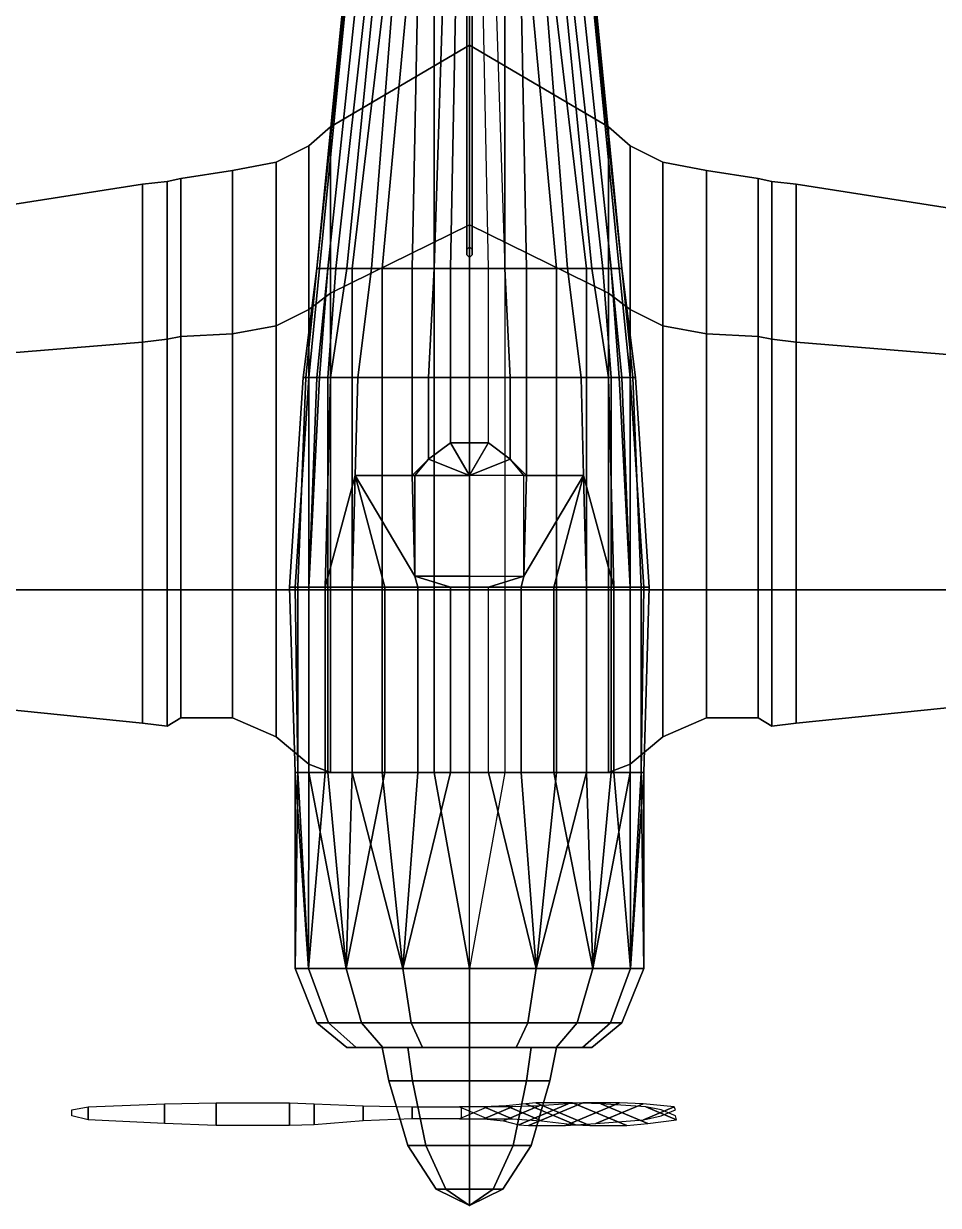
# Model space of a CAD drawing. Header units: millimetres. Extents: x -5.1 to 5.1, y -4 to 9.
# Drawn here: x -1.637 to 1.722, y -3.96 to 0.379 of the extents above; entities that cross this region are included whole.
import ezdxf

# ---------------------------------------------------------------- set-up
doc = ezdxf.new("R2010")
doc.units = ezdxf.units.MM
for name, color, linetype in [('blades', 4, 'Continuous'), ('h2', 6, 'Continuous'), ('prop', 1, 'Continuous')]:
    doc.layers.add(name, color=color, linetype=linetype)

msp = doc.modelspace()

# ---------------------------------------------------------------- linework, layer by layer
for points in [[(0, 3.0796, 1.1096), (-0.01, 3.09, 1.1), (-0.01, -0.45, 0.95), (0, -0.44, 0.9604)], [(-0.01, 3.09, 1.1), (0, 3.0624, 1.0888), (0, -0.44, 0.9404), (-0.01, -0.45, 0.95)], [(-0.36, 1, 0.31), (-0.4, 1, 0.11), (-0.56, -0.52, 0.01), (-0.52, -0.52, 0.21)], [(-0.41, 1, 0.02), (-0.41, 1, -0.06), (-0.56, -0.52, -0.19), (-0.56, -0.52, -0.15)], [(-0.41, 1, -0.06), (-0.4, 1, -0.15), (-0.55, -0.52, -0.31), (-0.56, -0.52, -0.19)], [(-0.4, 1, 0.11), (-0.41, 1, 0.02), (-0.56, -0.52, -0.15), (-0.56, -0.52, 0.01)], [(-0.4, 1, -0.15), (-0.36, 1, -0.31), (-0.52, -0.52, -0.45), (-0.55, -0.52, -0.31)], [(-0.36, 1, -0.31), (-0.32, 1, -0.37), (-0.49, -0.52, -0.5), (-0.52, -0.52, -0.45)], [(-0.3, 1, 0.46), (-0.36, 1, 0.31), (-0.52, -0.52, 0.21), (-0.45, -0.52, 0.38)], [(-0.32, 1, -0.37), (-0.25, 1, -0.41), (-0.43, -0.52, -0.56), (-0.49, -0.52, -0.5)], [(-0.24, 1, 0.56), (-0.3, 1, 0.46), (-0.45, -0.52, 0.38), (-0.36, -0.52, 0.56)], [(-0.25, 1, -0.41), (-0.18, 1, -0.44), (-0.32, -0.52, -0.59), (-0.43, -0.52, -0.56)], [(-0.18, 1, 0.62), (-0.24, 1, 0.56), (-0.36, -0.52, 0.56), (-0.21, -0.52, 0.8)], [(-0.18, 1, -0.44), (-0.08, 1, -0.45), (-0.13, -0.52, -0.62), (-0.32, -0.52, -0.59)], [(-0.13, 1, 0.66), (-0.18, 1, 0.62), (-0.21, -0.52, 0.8), (-0.13, -0.52, 0.88)], [(0.13, -0.52, -0.62), (-0.13, -0.52, -0.62), (-0.08, 1, -0.45), (0.08, 1, -0.45)], [(-0.04, 1, 0.69), (-0.13, 1, 0.66), (-0.13, -0.52, 0.88), (-0.07, -0.52, 0.91)], [(0.04, 1, 0.69), (-0.04, 1, 0.69), (-0.07, -0.52, 0.91), (0.07, -0.52, 0.91)], [(0.51, 0, -0.2), (0, 0.3, -0.2), (0, -0.36, 0.12), (0.51, -0.61, 0.12)], [(0.51, -0.61, -0.6), (0, -0.36, -0.63), (0, 0.3, -0.2), (0.51, 0, -0.2)], [(0.59, -0.07, -0.2), (0.51, 0, -0.2), (0.51, -0.61, 0.12), (0.59, -0.67, 0.11)], [(0.59, -0.67, -0.58), (0.51, -0.61, -0.6), (0.51, 0, -0.2), (0.59, -0.07, -0.2)], [(0.71, -0.13, -0.2), (0.59, -0.07, -0.2), (0.59, -0.67, 0.11), (0.71, -0.73, 0.04)], [(0.71, -0.73, -0.42), (0.59, -0.67, -0.58), (0.59, -0.07, -0.2), (0.71, -0.13, -0.2)], [(0.87, -0.16, -0.2), (0.71, -0.13, -0.2), (0.71, -0.73, 0.04), (0.87, -0.76, -0.06)], [(0.87, -0.76, -0.4), (0.71, -0.73, -0.42), (0.71, -0.13, -0.2), (0.87, -0.16, -0.2)], [(1.06, -0.19, -0.2), (0.87, -0.16, -0.2), (0.87, -0.76, -0.06), (1.06, -0.77, -0.05)], [(1.06, -0.77, -0.39), (0.87, -0.76, -0.4), (0.87, -0.16, -0.2), (1.06, -0.19, -0.2)], [(1.11, -0.2, -0.2), (1.06, -0.19, -0.2), (1.06, -0.77, -0.05), (1.11, -0.78, -0.05)], [(1.11, -0.78, -0.38), (1.06, -0.77, -0.39), (1.06, -0.19, -0.2), (1.11, -0.2, -0.2)], [(1.2, -0.21, -0.2), (1.11, -0.2, -0.2), (1.11, -0.78, -0.05), (1.2, -0.79, -0.05)], [(1.2, -0.79, -0.37), (1.11, -0.78, -0.38), (1.11, -0.2, -0.2), (1.2, -0.21, -0.2)], [(2.67, -0.44, -0.11), (1.2, -0.21, -0.2), (1.2, -0.79, -0.05), (2.67, -0.91, 0.01)], [(2.67, -0.91, -0.24), (1.2, -0.79, -0.37), (1.2, -0.21, -0.2), (2.67, -0.44, -0.11)], [(0, -0.36, 0.12), (0, -1.7, 0.12), (0.51, -1.7, 0.12), (0.51, -0.61, 0.12)], [(0.51, -1.7, -0.6), (0, -1.7, -0.63), (0, -0.36, -0.63), (0.51, -0.61, -0.6)], [(0, -0.44, 0.96), (-0.01, -0.45, 0.95), (-0.01, -0.45, 0.97), (0, -0.44, 0.97)], [(0, -0.44, 0.97), (-0.01, -0.45, 0.97), (-0.01, -0.47, 0.97), (0, -0.48, 0.97)], [(0, -0.44, 0.8984), (-0.01, -0.45, 0.8999), (-0.01, -0.45, 0.95), (0, -0.44, 0.94)], [(-0.01, -0.45, 0.8999), (-0.01, -0.47, 0.9028), (-0.01, -0.47, 0.97), (-0.01, -0.45, 0.97)], [(-0.01, -0.47, 0.9028), (0, -0.48, 0.9042), (0, -0.48, 0.97), (-0.01, -0.47, 0.97)], [(-0.56, -0.52, 0.01), (-0.56, -0.52, -0.15), (-0.61, -0.92, -0.04), (-0.6, -0.92, 0.11)], [(-0.56, -0.52, -0.19), (-0.55, -0.52, -0.31), (-0.59, -0.92, -0.28), (-0.61, -0.92, -0.09)], [(-0.56, -0.52, -0.15), (-0.56, -0.52, -0.19), (-0.61, -0.92, -0.09), (-0.61, -0.92, -0.04)], [(-0.52, -0.52, 0.21), (-0.56, -0.52, 0.01), (-0.6, -0.92, 0.11), (-0.56, -0.92, 0.27)], [(-0.55, -0.52, -0.31), (-0.52, -0.52, -0.45), (-0.55, -0.92, -0.47), (-0.59, -0.92, -0.28)], [(-0.45, -0.52, 0.38), (-0.52, -0.52, 0.21), (-0.56, -0.92, 0.27), (-0.51, -0.92, 0.36)], [(-0.52, -0.52, -0.45), (-0.49, -0.52, -0.5), (-0.52, -0.92, -0.52), (-0.55, -0.92, -0.47)], [(-0.49, -0.52, -0.5), (-0.43, -0.52, -0.56), (-0.43, -0.92, -0.61), (-0.52, -0.92, -0.52)], [(-0.36, -0.52, 0.56), (-0.45, -0.52, 0.38), (-0.51, -0.92, 0.36), (-0.41, -0.92, 0.5)], [(-0.43, -0.52, -0.56), (-0.32, -0.52, -0.59), (-0.32, -0.92, -0.63), (-0.43, -0.92, -0.61)], [(-0.21, -0.52, 0.8), (-0.36, -0.52, 0.56), (-0.41, -0.92, 0.5), (-0.21, -0.92, 0.85)], [(-0.32, -0.52, -0.59), (-0.13, -0.52, -0.62), (-0.13, -0.92, -0.64), (-0.32, -0.92, -0.63)], [(-0.13, -0.52, 0.88), (-0.21, -0.52, 0.8), (-0.21, -0.92, 0.85), (-0.15, -0.92, 0.92)], [(-0.07, -0.52, 0.91), (-0.13, -0.52, 0.88), (-0.15, -0.92, 0.92), (-0.07, -0.92, 0.95)], [(0.13, -0.92, -0.64), (-0.13, -0.92, -0.64), (-0.13, -0.52, -0.62), (0.13, -0.52, -0.62)], [(0.07, -0.52, 0.91), (-0.07, -0.52, 0.91), (-0.07, -0.92, 0.95), (0.07, -0.92, 0.95)], [(0.51, -0.61, 0.12), (0.51, -1.7, 0.12), (0.59, -1.7, 0.11), (0.59, -0.67, 0.11)], [(0.59, -1.7, -0.58), (0.51, -1.7, -0.6), (0.51, -0.61, -0.6), (0.59, -0.67, -0.58)], [(0.59, -0.67, 0.11), (0.59, -1.7, 0.11), (0.71, -1.7, 0.04), (0.71, -0.73, 0.04)], [(0.71, -1.7, -0.42), (0.59, -1.7, -0.58), (0.59, -0.67, -0.58), (0.71, -0.73, -0.42)], [(0.71, -0.73, 0.04), (0.71, -1.7, 0.04), (0.87, -1.7, -0.06), (0.87, -0.76, -0.06)], [(0.87, -1.7, -0.4), (0.71, -1.7, -0.42), (0.71, -0.73, -0.42), (0.87, -0.76, -0.4)], [(0.87, -0.76, -0.06), (0.87, -1.7, -0.06), (1.06, -1.7, -0.05), (1.06, -0.77, -0.05)], [(1.06, -1.7, -0.39), (0.87, -1.7, -0.4), (0.87, -0.76, -0.4), (1.06, -0.77, -0.39)], [(1.06, -0.77, -0.05), (1.06, -1.7, -0.05), (1.11, -1.7, -0.05), (1.11, -0.78, -0.05)], [(1.11, -1.7, -0.38), (1.06, -1.7, -0.39), (1.06, -0.77, -0.39), (1.11, -0.78, -0.38)], [(1.11, -0.78, -0.05), (1.11, -1.7, -0.05), (1.2, -1.7, -0.05), (1.2, -0.79, -0.05)], [(1.2, -1.7, -0.37), (1.11, -1.7, -0.38), (1.11, -0.78, -0.38), (1.2, -0.79, -0.37)], [(1.2, -0.79, -0.05), (1.2, -1.7, -0.05), (2.67, -1.7, 0.01), (2.67, -0.91, 0.01)], [(2.67, -1.7, -0.24), (1.2, -1.7, -0.37), (1.2, -0.79, -0.37), (2.67, -0.91, -0.24)], [(-0.6, -0.92, 0.11), (-0.61, -0.92, -0.04), (-0.66, -1.69, 0.01), (-0.63, -1.69, 0.17)], [(-0.61, -0.92, -0.04), (-0.61, -0.92, -0.09), (-0.66, -1.69, -0.09), (-0.66, -1.69, 0.01)], [(-0.61, -0.92, -0.09), (-0.59, -0.92, -0.28), (-0.64, -1.69, -0.28), (-0.66, -1.69, -0.09)], [(-0.59, -0.92, -0.28), (-0.55, -0.92, -0.47), (-0.59, -1.69, -0.44), (-0.64, -1.69, -0.28)], [(-0.56, -0.92, 0.27), (-0.6, -0.92, 0.11), (-0.63, -1.69, 0.17), (-0.59, -1.69, 0.27)], [(-0.51, -0.92, 0.36), (-0.56, -0.92, 0.27), (-0.59, -1.69, 0.27), (-0.53, -1.69, 0.36)], [(-0.55, -0.92, -0.47), (-0.52, -0.92, -0.52), (-0.52, -1.69, -0.56), (-0.59, -1.69, -0.44)], [(-0.41, -0.92, 0.5), (-0.51, -0.92, 0.36), (-0.53, -1.69, 0.36), (-0.4194, -1.28, 0.486)], [(-0.52, -0.92, -0.52), (-0.43, -0.92, -0.61), (-0.43, -1.69, -0.65), (-0.52, -1.69, -0.56)], [(-0.43, -0.92, -0.61), (-0.32, -0.92, -0.63), (-0.32, -1.69, -0.68), (-0.43, -1.69, -0.65)], [(-0.21, -0.92, 0.85), (-0.41, -0.92, 0.5), (-0.4194, -1.28, 0.486), (-0.21, -1.28, 0.88)], [(-0.32, -0.92, -0.63), (-0.13, -0.92, -0.64), (-0.13, -1.69, -0.69), (-0.32, -1.69, -0.68)], [(-0.15, -0.92, 0.92), (-0.21, -0.92, 0.85), (-0.21, -1.28, 0.88), (-0.15, -1.22, 0.92)], [(-0.07, -0.92, 0.95), (-0.15, -0.92, 0.92), (-0.15, -1.22, 0.92), (-0.07, -1.16, 0.95)], [(0.13, -1.69, -0.69), (-0.13, -1.69, -0.69), (-0.13, -0.92, -0.64), (0.13, -0.92, -0.64)], [(0.07, -0.92, 0.95), (-0.07, -0.92, 0.95), (-0.07, -1.16, 0.95), (0.07, -1.16, 0.95)], [(-0.07, -1.16, 0.95), (-0.15, -1.22, 0.92), (0, -1.28, 0.89)], [(0.07, -1.16, 0.95), (-0.07, -1.16, 0.95), (0, -1.28, 0.89)], [(-0.15, -1.22, 0.92), (-0.21, -1.28, 0.88), (-0.2, -1.28, 0.89)], [(-0.15, -1.22, 0.92), (-0.2, -1.28, 0.89), (0, -1.28, 0.89)], [(-0.4194, -1.28, 0.486), (-0.4194, -1.28, 0.486), (-0.53, -1.69, 0.36), (-0.43, -1.69, 0.47)], [(-0.4194, -1.28, 0.486), (-0.4194, -1.28, 0.486), (-0.43, -1.69, 0.47), (-0.31, -1.69, 0.55)], [(-0.2, -1.65, 0.67), (-0.4194, -1.28, 0.486), (-0.31, -1.69, 0.55), (-0.19, -1.69, 0.61)], [(-0.21, -1.28, 0.88), (-0.21, -1.28, 0.88), (-0.4194, -1.28, 0.486), (-0.2, -1.65, 0.67)], [(-0.2, -1.28, 0.89), (-0.21, -1.28, 0.88), (-0.2, -1.65, 0.67)], [(0.2, -1.28, 0.89), (-0.2, -1.28, 0.89), (-0.2, -1.65, 0.67), (0.2, -1.65, 0.67)], [(-0.66, -1.69, 0.01), (-0.66, -1.69, -0.09), (-0.64, -2.37, -0.09), (-0.64, -2.37, 0.07)], [(-0.63, -1.69, 0.17), (-0.66, -1.69, 0.01), (-0.64, -2.37, 0.07), (-0.63, -2.37, 0.17)], [(-0.66, -1.69, -0.09), (-0.64, -1.69, -0.28), (-0.63, -2.37, -0.2), (-0.64, -2.37, -0.09)], [(-0.64, -1.69, -0.28), (-0.59, -1.69, -0.44), (-0.59, -2.37, -0.33), (-0.63, -2.37, -0.2)], [(-0.59, -1.69, 0.27), (-0.63, -1.69, 0.17), (-0.63, -2.37, 0.17), (-0.59, -2.37, 0.27)], [(-0.59, -1.69, -0.44), (-0.52, -1.69, -0.56), (-0.52, -2.37, -0.46), (-0.59, -2.37, -0.33)], [(-0.53, -1.69, 0.36), (-0.59, -1.69, 0.27), (-0.59, -2.37, 0.27), (-0.53, -2.37, 0.36)], [(-0.43, -1.69, 0.47), (-0.53, -1.69, 0.36), (-0.53, -2.37, 0.36), (-0.43, -2.37, 0.47)], [(-0.52, -1.69, -0.56), (-0.43, -1.69, -0.65), (-0.43, -2.37, -0.57), (-0.52, -2.37, -0.46)], [(-0.43, -1.69, -0.65), (-0.32, -1.69, -0.68), (-0.32, -2.37, -0.63), (-0.43, -2.37, -0.57)], [(-0.31, -1.69, 0.55), (-0.43, -1.69, 0.47), (-0.43, -2.37, 0.47), (-0.31, -2.37, 0.55)], [(-0.32, -1.69, -0.68), (-0.13, -1.69, -0.69), (-0.13, -2.37, -0.66), (-0.32, -2.37, -0.63)], [(-0.19, -1.69, 0.61), (-0.31, -1.69, 0.55), (-0.31, -2.37, 0.55), (-0.19, -2.37, 0.61)], [(0, -1.65, 0.67), (-0.2, -1.65, 0.67), (-0.07, -1.69, 0.64), (0, -1.69, 0.64)], [(-0.2, -1.65, 0.67), (-0.2, -1.65, 0.67), (-0.19, -1.69, 0.61), (-0.07, -1.69, 0.64)], [(-0.07, -1.69, 0.64), (-0.19, -1.69, 0.61), (-0.19, -2.37, 0.61), (-0.07, -2.37, 0.64)], [(0.13, -2.37, -0.66), (-0.13, -2.37, -0.66), (-0.13, -1.69, -0.69), (0.13, -1.69, -0.69)], [(0.07, -1.69, 0.64), (-0.07, -1.69, 0.64), (-0.07, -2.37, 0.64), (0.07, -2.37, 0.64)], [(0.51, -1.7, 0.12), (0, -1.7, 0.12), (0, -2.37, -0.2), (0.51, -2.37, -0.2)], [(0.51, -2.37, -0.2), (0, -2.37, -0.2), (0, -1.7, -0.63), (0.51, -1.7, -0.6)], [(0.59, -1.7, 0.11), (0.51, -1.7, 0.12), (0.51, -2.37, -0.2), (0.59, -2.34, -0.2)], [(0.59, -2.34, -0.2), (0.51, -2.37, -0.2), (0.51, -1.7, -0.6), (0.59, -1.7, -0.58)], [(0.71, -1.7, 0.04), (0.59, -1.7, 0.11), (0.59, -2.34, -0.2), (0.71, -2.24, -0.2)], [(0.71, -2.24, -0.2), (0.59, -2.34, -0.2), (0.59, -1.7, -0.58), (0.71, -1.7, -0.42)], [(0.87, -1.7, -0.06), (0.71, -1.7, 0.04), (0.71, -2.24, -0.2), (0.87, -2.17, -0.2)], [(0.87, -2.17, -0.2), (0.71, -2.24, -0.2), (0.71, -1.7, -0.42), (0.87, -1.7, -0.4)], [(1.06, -1.7, -0.05), (0.87, -1.7, -0.06), (0.87, -2.17, -0.2), (1.06, -2.17, -0.2)], [(1.06, -2.17, -0.2), (0.87, -2.17, -0.2), (0.87, -1.7, -0.4), (1.06, -1.7, -0.39)], [(1.11, -1.7, -0.05), (1.06, -1.7, -0.05), (1.06, -2.17, -0.2), (1.11, -2.2, -0.2)], [(1.11, -2.2, -0.2), (1.06, -2.17, -0.2), (1.06, -1.7, -0.39), (1.11, -1.7, -0.38)], [(1.2, -1.7, -0.05), (1.11, -1.7, -0.05), (1.11, -2.2, -0.2), (1.2, -2.19, -0.2)], [(1.2, -2.19, -0.2), (1.11, -2.2, -0.2), (1.11, -1.7, -0.38), (1.2, -1.7, -0.37)], [(2.67, -1.7, 0.01), (1.2, -1.7, -0.05), (1.2, -2.19, -0.2), (2.67, -2.04, -0.11)], [(2.67, -2.04, -0.11), (1.2, -2.19, -0.2), (1.2, -1.7, -0.37), (2.67, -1.7, -0.24)], [(-0.59, -2.37, 0.27), (-0.63, -2.37, 0.17), (-0.64, -3.09), (-0.5913, -3.09, 0.2449)], [(-0.63, -2.37, 0.17), (-0.64, -2.37, 0.07), (-0.64, -3.09)], [(-0.64, -2.37, 0.07), (-0.64, -2.37, -0.09), (-0.5913, -3.09, -0.2449), (-0.64, -3.09)], [(-0.64, -2.37, -0.09), (-0.63, -2.37, -0.2), (-0.5913, -3.09, -0.2449)], [(-0.63, -2.37, -0.2), (-0.59, -2.37, -0.33), (-0.4525, -3.09, -0.4525), (-0.5913, -3.09, -0.2449)], [(-0.43, -2.37, 0.47), (-0.53, -2.37, 0.36), (-0.5913, -3.09, 0.2449), (-0.4525, -3.09, 0.4525)], [(-0.53, -2.37, 0.36), (-0.59, -2.37, 0.27), (-0.5913, -3.09, 0.2449)], [(-0.59, -2.37, -0.33), (-0.52, -2.37, -0.46), (-0.4525, -3.09, -0.4525)], [(-0.52, -2.37, -0.46), (-0.43, -2.37, -0.57), (-0.2449, -3.09, -0.57), (-0.4525, -3.09, -0.4525)], [(-0.19, -2.37, 0.61), (-0.31, -2.37, 0.55), (-0.4525, -3.09, 0.4525), (-0.2449, -3.09, 0.58)], [(-0.31, -2.37, 0.55), (-0.43, -2.37, 0.47), (-0.4525, -3.09, 0.4525)], [(-0.43, -2.37, -0.57), (-0.32, -2.37, -0.63), (-0.2449, -3.09, -0.57)], [(-0.32, -2.37, -0.63), (-0.13, -2.37, -0.66), (0, -3.09, -0.61), (-0.2449, -3.09, -0.57)], [(0, -2.37, 0.64), (-0.07, -2.37, 0.64), (-0.2449, -3.09, 0.58), (0, -3.09, 0.62)], [(-0.07, -2.37, 0.64), (-0.19, -2.37, 0.61), (-0.2449, -3.09, 0.58)], [(0, -3.09, -0.61), (0, -3.09, -0.61), (-0.13, -2.37, -0.66), (0.13, -2.37, -0.66)], [(-0.5913, -3.09, 0.2449), (-0.64, -3.09), (-0.56, -3.29), (-0.5174, -3.29, 0.2143)], [(-0.64, -3.09), (-0.5913, -3.09, -0.2449), (-0.5174, -3.29, -0.2143), (-0.56, -3.29)], [(-0.4525, -3.09, 0.4525), (-0.5913, -3.09, 0.2449), (-0.5174, -3.29, 0.2143), (-0.396, -3.29, 0.396)], [(-0.5913, -3.09, -0.2449), (-0.4525, -3.09, -0.4525), (-0.396, -3.29, -0.396), (-0.5174, -3.29, -0.2143)], [(-0.2449, -3.09, 0.58), (-0.4525, -3.09, 0.4525), (-0.396, -3.29, 0.396), (-0.2143, -3.29, 0.5174)], [(-0.4525, -3.09, -0.4525), (-0.2449, -3.09, -0.57), (-0.2143, -3.29, -0.5174), (-0.396, -3.29, -0.396)], [(0, -3.09, 0.62), (-0.2449, -3.09, 0.58), (-0.2143, -3.29, 0.5174), (0, -3.29, 0.56)], [(-0.2449, -3.09, -0.57), (0, -3.09, -0.61), (0, -3.29, -0.56), (-0.2143, -3.29, -0.5174)], [(0.2449, -3.09, 0.58), (0, -3.09, 0.62), (0, -3.29, 0.56), (0.2143, -3.29, 0.5174)], [(0, -3.09, -0.61), (0.2449, -3.09, -0.57), (0.2143, -3.29, -0.5174), (0, -3.29, -0.56)], [(0.4525, -3.09, 0.4525), (0.2449, -3.09, 0.58), (0.2143, -3.29, 0.5174), (0.396, -3.29, 0.396)], [(0.2449, -3.09, -0.57), (0.4525, -3.09, -0.4525), (0.396, -3.29, -0.396), (0.2143, -3.29, -0.5174)], [(0.5913, -3.09, 0.2449), (0.4525, -3.09, 0.4525), (0.396, -3.29, 0.396), (0.5174, -3.29, 0.2143)], [(0.4525, -3.09, -0.4525), (0.5913, -3.09, -0.2449), (0.5174, -3.29, -0.2143), (0.396, -3.29, -0.396)], [(0.64, -3.09), (0.5913, -3.09, 0.2449), (0.5174, -3.29, 0.2143), (0.56, -3.29)], [(0.5913, -3.09, -0.2449), (0.64, -3.09), (0.56, -3.29), (0.5174, -3.29, -0.2143)], [(-0.5174, -3.29, 0.2143), (-0.56, -3.29), (-0.45, -3.38), (-0.4157, -3.38, 0.1722)], [(-0.56, -3.29), (-0.5174, -3.29, -0.2143), (-0.4157, -3.38, -0.1722), (-0.45, -3.38)], [(-0.396, -3.29, 0.396), (-0.5174, -3.29, 0.2143), (-0.4157, -3.38, 0.1722), (-0.3182, -3.38, 0.3182)], [(-0.5174, -3.29, -0.2143), (-0.396, -3.29, -0.396), (-0.3182, -3.38, -0.3182), (-0.4157, -3.38, -0.1722)], [(-0.2143, -3.29, 0.5174), (-0.396, -3.29, 0.396), (-0.3182, -3.38, 0.3182), (-0.1722, -3.38, 0.4157)], [(-0.396, -3.29, -0.396), (-0.2143, -3.29, -0.5174), (-0.1722, -3.38, -0.4157), (-0.3182, -3.38, -0.3182)], [(0, -3.29, 0.56), (-0.2143, -3.29, 0.5174), (-0.1722, -3.38, 0.4157), (0, -3.38, 0.45)], [(-0.2143, -3.29, -0.5174), (0, -3.29, -0.56), (0, -3.38, -0.45), (-0.1722, -3.38, -0.4157)], [(0.2143, -3.29, 0.5174), (0, -3.29, 0.56), (0, -3.38, 0.45), (0.1722, -3.38, 0.4157)], [(0, -3.29, -0.56), (0.2143, -3.29, -0.5174), (0.1722, -3.38, -0.4157), (0, -3.38, -0.45)], [(0.396, -3.29, 0.396), (0.2143, -3.29, 0.5174), (0.1722, -3.38, 0.4157), (0.3182, -3.38, 0.3182)], [(0.2143, -3.29, -0.5174), (0.396, -3.29, -0.396), (0.3182, -3.38, -0.3182), (0.1722, -3.38, -0.4157)], [(0.5174, -3.29, 0.2143), (0.396, -3.29, 0.396), (0.3182, -3.38, 0.3182), (0.4157, -3.38, 0.1722)], [(0.396, -3.29, -0.396), (0.5174, -3.29, -0.2143), (0.4157, -3.38, -0.1722), (0.3182, -3.38, -0.3182)], [(0.56, -3.29), (0.5174, -3.29, 0.2143), (0.4157, -3.38, 0.1722), (0.45, -3.38)], [(0.5174, -3.29, -0.2143), (0.56, -3.29), (0.45, -3.38), (0.4157, -3.38, -0.1722)], [(-0.4157, -3.38, 0.1722), (-0.45, -3.38), (-0.32, -3.38), (-0.2263, -3.38, 0.2263)], [(-0.45, -3.38), (-0.4157, -3.38, -0.1722), (-0.32, -3.38)], [(-0.3182, -3.38, 0.3182), (-0.4157, -3.38, 0.1722), (-0.2263, -3.38, 0.2263)], [(-0.4157, -3.38, -0.1722), (-0.3182, -3.38, -0.3182), (-0.2263, -3.38, -0.2263), (-0.32, -3.38)], [(-0.1722, -3.38, 0.4157), (-0.3182, -3.38, 0.3182), (-0.2263, -3.38, 0.2263), (0, -3.38, 0.32)], [(-0.3182, -3.38, -0.3182), (-0.1722, -3.38, -0.4157), (-0.2263, -3.38, -0.2263)], [(-0.1722, -3.38, -0.4157), (0, -3.38, -0.45), (0, -3.38, -0.32), (-0.2263, -3.38, -0.2263)], [(0.1722, -3.38, 0.4157), (0, -3.38, 0.45), (0, -3.38, 0.32), (0.2263, -3.38, 0.2263)], [(0.1722, -3.38, -0.4157), (0.3182, -3.38, -0.3182), (0.2263, -3.38, -0.2263), (0, -3.38, -0.32)], [(0.3182, -3.38, 0.3182), (0.1722, -3.38, 0.4157), (0.2263, -3.38, 0.2263)], [(0.3182, -3.38, -0.3182), (0.4157, -3.38, -0.1722), (0.2263, -3.38, -0.2263)], [(0.4157, -3.38, -0.1722), (0.45, -3.38), (0.32, -3.38), (0.2263, -3.38, -0.2263)], [(0.4157, -3.38, 0.1722), (0.3182, -3.38, 0.3182), (0.2263, -3.38, 0.2263), (0.32, -3.38)], [(0.45, -3.38), (0.4157, -3.38, 0.1722), (0.32, -3.38)]]:
    msp.add_3dface(points)
at = {"layer": 'blades'}
for points in [[(-1.4, -3.6455, 0.07), (-1.46, -3.6309, 0.03), (-1.46, -3.6091, -0.03), (-1.4, -3.5982, -0.06)], [(-1.4, -3.6455, 0.07), (-1.46, -3.6309, 0.03), (-1.46, -3.6091, -0.03), (-1.4, -3.5982, -0.06)], [(-1.12, -3.66, 0.11), (-1.4, -3.6455, 0.07), (-1.4, -3.5982, -0.06), (-1.12, -3.5872, -0.09)], [(-1.12, -3.66, 0.11), (-1.4, -3.6455, 0.07), (-1.4, -3.5982, -0.06), (-1.12, -3.5872, -0.09)], [(-0.93, -3.6673, 0.13), (-1.12, -3.66, 0.11), (-1.12, -3.5872, -0.09), (-0.93, -3.5836, -0.1)], [(-0.93, -3.6673, 0.13), (-1.12, -3.66, 0.11), (-1.12, -3.5872, -0.09), (-0.93, -3.5836, -0.1)], [(-0.66, -3.6673, 0.13), (-0.93, -3.6673, 0.13), (-0.93, -3.5836, -0.1), (-0.66, -3.5836, -0.1)], [(-0.66, -3.6673, 0.13), (-0.93, -3.6673, 0.13), (-0.93, -3.5836, -0.1), (-0.66, -3.5836, -0.1)], [(-0.57, -3.6637, 0.12), (-0.66, -3.6673, 0.13), (-0.66, -3.5836, -0.1), (-0.57, -3.5872, -0.09)], [(-0.57, -3.6637, 0.12), (-0.66, -3.6673, 0.13), (-0.66, -3.5836, -0.1), (-0.57, -3.5872, -0.09)], [(-0.39, -3.6491, 0.08), (-0.57, -3.6637, 0.12), (-0.57, -3.5872, -0.09), (-0.39, -3.5945, -0.07)], [(-0.39, -3.6491, 0.08), (-0.57, -3.6637, 0.12), (-0.57, -3.5872, -0.09), (-0.39, -3.5945, -0.07)], [(-0.21, -3.6418, 0.06), (-0.39, -3.6491, 0.08), (-0.39, -3.5945, -0.07), (-0.21, -3.5982, -0.06)], [(-0.21, -3.6418, 0.06), (-0.39, -3.6491, 0.08), (-0.39, -3.5945, -0.07), (-0.21, -3.5982, -0.06)], [(-0.03, -3.6418, 0.06), (-0.21, -3.6418, 0.06), (-0.21, -3.5982, -0.06), (-0.03, -3.5982, -0.06)], [(-0.03, -3.6418, 0.06), (-0.21, -3.6418, 0.06), (-0.21, -3.5982, -0.06), (-0.03, -3.5982, -0.06)], [(-0.037, -3.6418, -0.056), (0.053, -3.6418, -0.2119), (0.157, -3.5982, -0.1519), (0.067, -3.5982, 0.004)], [(-0.037, -3.6418, -0.056), (0.053, -3.6418, -0.2119), (0.157, -3.5982, -0.1519), (0.067, -3.5982, 0.004)], [(0.067, -3.6418, -0.004), (0.157, -3.6418, 0.1519), (0.053, -3.5982, 0.2119), (-0.037, -3.5982, 0.056)], [(0.067, -3.6418, -0.004), (0.157, -3.6418, 0.1519), (0.053, -3.5982, 0.2119), (-0.037, -3.5982, 0.056)], [(0.053, -3.6418, -0.2119), (0.1257, -3.6491, -0.3777), (0.2556, -3.5945, -0.3027), (0.157, -3.5982, -0.1519)], [(0.053, -3.6418, -0.2119), (0.1257, -3.6491, -0.3777), (0.2556, -3.5945, -0.3027), (0.157, -3.5982, -0.1519)], [(0.157, -3.6418, 0.1519), (0.2643, -3.6491, 0.2977), (0.1344, -3.5945, 0.3727), (0.053, -3.5982, 0.2119)], [(0.157, -3.6418, 0.1519), (0.2643, -3.6491, 0.2977), (0.1344, -3.5945, 0.3727), (0.053, -3.5982, 0.2119)], [(0.1257, -3.6491, -0.3777), (0.1811, -3.6637, -0.5536), (0.3629, -3.5872, -0.4486), (0.2556, -3.5945, -0.3027)], [(0.1257, -3.6491, -0.3777), (0.1811, -3.6637, -0.5536), (0.3629, -3.5872, -0.4486), (0.2556, -3.5945, -0.3027)], [(0.2643, -3.6491, 0.2977), (0.3889, -3.6637, 0.4336), (0.2071, -3.5872, 0.5386), (0.1344, -3.5945, 0.3727)], [(0.2643, -3.6491, 0.2977), (0.3889, -3.6637, 0.4336), (0.2071, -3.5872, 0.5386), (0.1344, -3.5945, 0.3727)], [(0.1811, -3.6637, -0.5536), (0.2174, -3.6673, -0.6366), (0.4166, -3.5836, -0.5216), (0.3629, -3.5872, -0.4486)], [(0.1811, -3.6637, -0.5536), (0.2174, -3.6673, -0.6366), (0.4166, -3.5836, -0.5216), (0.3629, -3.5872, -0.4486)], [(0.3889, -3.6637, 0.4336), (0.4426, -3.6673, 0.5066), (0.2434, -3.5836, 0.6216), (0.2071, -3.5872, 0.5386)], [(0.3889, -3.6637, 0.4336), (0.4426, -3.6673, 0.5066), (0.2434, -3.5836, 0.6216), (0.2071, -3.5872, 0.5386)], [(0.2174, -3.6673, -0.6366), (0.3524, -3.6673, -0.8704), (0.5516, -3.5836, -0.7554), (0.4166, -3.5836, -0.5216)], [(0.2174, -3.6673, -0.6366), (0.3524, -3.6673, -0.8704), (0.5516, -3.5836, -0.7554), (0.4166, -3.5836, -0.5216)], [(0.4426, -3.6673, 0.5066), (0.5776, -3.6673, 0.7404), (0.3784, -3.5836, 0.8554), (0.2434, -3.5836, 0.6216)], [(0.4426, -3.6673, 0.5066), (0.5776, -3.6673, 0.7404), (0.3784, -3.5836, 0.8554), (0.2434, -3.5836, 0.6216)], [(0.3524, -3.6673, -0.8704), (0.4647, -3.66, -1.0249), (0.6379, -3.5872, -0.9249), (0.5516, -3.5836, -0.7554)], [(0.3524, -3.6673, -0.8704), (0.4647, -3.66, -1.0249), (0.6379, -3.5872, -0.9249), (0.5516, -3.5836, -0.7554)], [(0.5776, -3.6673, 0.7404), (0.6553, -3.66, 0.9149), (0.4821, -3.5872, 1.0149), (0.3784, -3.5836, 0.8554)], [(0.5776, -3.6673, 0.7404), (0.6553, -3.66, 0.9149), (0.4821, -3.5872, 1.0149), (0.3784, -3.5836, 0.8554)], [(0.4647, -3.66, -1.0249), (0.6394, -3.6455, -1.2474), (0.752, -3.5982, -1.1824), (0.6379, -3.5872, -0.9249)], [(0.4647, -3.66, -1.0249), (0.6394, -3.6455, -1.2474), (0.752, -3.5982, -1.1824), (0.6379, -3.5872, -0.9249)], [(0.6553, -3.66, 0.9149), (0.7606, -3.6455, 1.1774), (0.648, -3.5982, 1.2424), (0.4821, -3.5872, 1.0149)], [(0.6553, -3.66, 0.9149), (0.7606, -3.6455, 1.1774), (0.648, -3.5982, 1.2424), (0.4821, -3.5872, 1.0149)], [(0.6394, -3.6455, -1.2474), (0.704, -3.6309, -1.2794), (0.756, -3.6091, -1.2494), (0.752, -3.5982, -1.1824)], [(0.6394, -3.6455, -1.2474), (0.704, -3.6309, -1.2794), (0.756, -3.6091, -1.2494), (0.752, -3.5982, -1.1824)], [(0.7606, -3.6455, 1.1774), (0.756, -3.6309, 1.2494), (0.704, -3.6091, 1.2794), (0.648, -3.5982, 1.2424)], [(0.7606, -3.6455, 1.1774), (0.756, -3.6309, 1.2494), (0.704, -3.6091, 1.2794), (0.648, -3.5982, 1.2424)]]:
    msp.add_3dface(points, dxfattribs=at)
at = {"layer": 'h2'}
for points in [[(0, 3.0796, 1.1096), (0.01, 3.09, 1.1), (0.01, -0.45, 0.95), (0, -0.44, 0.9604)], [(0.01, 3.09, 1.1), (0, 3.0624, 1.0888), (0, -0.44, 0.9404), (0.01, -0.45, 0.95)], [(0.04, 1, 0.69), (0.13, 1, 0.66), (0.13, -0.52, 0.88), (0.07, -0.52, 0.91)], [(0.18, 1, -0.44), (0.08, 1, -0.45), (0.13, -0.52, -0.62), (0.32, -0.52, -0.59)], [(0.13, 1, 0.66), (0.18, 1, 0.62), (0.21, -0.52, 0.8), (0.13, -0.52, 0.88)], [(0.25, 1, -0.41), (0.18, 1, -0.44), (0.32, -0.52, -0.59), (0.43, -0.52, -0.56)], [(0.18, 1, 0.62), (0.24, 1, 0.56), (0.36, -0.52, 0.56), (0.21, -0.52, 0.8)], [(0.24, 1, 0.56), (0.3, 1, 0.46), (0.45, -0.52, 0.38), (0.36, -0.52, 0.56)], [(0.32, 1, -0.37), (0.25, 1, -0.41), (0.43, -0.52, -0.56), (0.49, -0.52, -0.5)], [(0.3, 1, 0.46), (0.36, 1, 0.31), (0.52, -0.52, 0.21), (0.45, -0.52, 0.38)], [(0.36, 1, -0.31), (0.32, 1, -0.37), (0.49, -0.52, -0.5), (0.52, -0.52, -0.45)], [(0.36, 1, 0.31), (0.4, 1, 0.11), (0.56, -0.52, 0.01), (0.52, -0.52, 0.21)], [(0.4, 1, -0.15), (0.36, 1, -0.31), (0.52, -0.52, -0.45), (0.55, -0.52, -0.31)], [(0.4, 1, 0.11), (0.41, 1, 0.02), (0.56, -0.52, -0.15), (0.56, -0.52, 0.01)], [(0.41, 1, -0.06), (0.4, 1, -0.15), (0.55, -0.52, -0.31), (0.56, -0.52, -0.19)], [(0.41, 1, 0.02), (0.41, 1, -0.06), (0.56, -0.52, -0.19), (0.56, -0.52, -0.15)], [(-0.51, 0, -0.2), (0, 0.3, -0.2), (0, -0.36, 0.12), (-0.51, -0.61, 0.12)], [(-0.51, -0.61, -0.6), (0, -0.36, -0.63), (0, 0.3, -0.2), (-0.51, 0, -0.2)], [(-0.59, -0.07, -0.2), (-0.51, 0, -0.2), (-0.51, -0.61, 0.12), (-0.59, -0.67, 0.11)], [(-0.59, -0.67, -0.58), (-0.51, -0.61, -0.6), (-0.51, 0, -0.2), (-0.59, -0.07, -0.2)], [(-0.71, -0.13, -0.2), (-0.59, -0.07, -0.2), (-0.59, -0.67, 0.11), (-0.71, -0.73, 0.04)], [(-0.71, -0.73, -0.42), (-0.59, -0.67, -0.58), (-0.59, -0.07, -0.2), (-0.71, -0.13, -0.2)], [(-0.87, -0.76, -0.4), (-0.71, -0.73, -0.42), (-0.71, -0.13, -0.2), (-0.87, -0.16, -0.2)], [(-0.87, -0.16, -0.2), (-0.71, -0.13, -0.2), (-0.71, -0.73, 0.04), (-0.87, -0.76, -0.06)], [(-1.06, -0.77, -0.39), (-0.87, -0.76, -0.4), (-0.87, -0.16, -0.2), (-1.06, -0.19, -0.2)], [(-1.06, -0.19, -0.2), (-0.87, -0.16, -0.2), (-0.87, -0.76, -0.06), (-1.06, -0.77, -0.05)], [(-2.67, -0.91, -0.24), (-1.2, -0.79, -0.37), (-1.2, -0.21, -0.2), (-2.67, -0.44, -0.11)], [(-2.67, -0.44, -0.11), (-1.2, -0.21, -0.2), (-1.2, -0.79, -0.05), (-2.67, -0.91, 0.01)], [(-1.2, -0.79, -0.37), (-1.11, -0.78, -0.38), (-1.11, -0.2, -0.2), (-1.2, -0.21, -0.2)], [(-1.2, -0.21, -0.2), (-1.11, -0.2, -0.2), (-1.11, -0.78, -0.05), (-1.2, -0.79, -0.05)], [(-1.11, -0.78, -0.38), (-1.06, -0.77, -0.39), (-1.06, -0.19, -0.2), (-1.11, -0.2, -0.2)], [(-1.11, -0.2, -0.2), (-1.06, -0.19, -0.2), (-1.06, -0.77, -0.05), (-1.11, -0.78, -0.05)], [(-0.51, -1.7, -0.6), (0, -1.7, -0.63), (0, -0.36, -0.63), (-0.51, -0.61, -0.6)], [(0, -0.36, 0.12), (0, -1.7, 0.12), (-0.51, -1.7, 0.12), (-0.51, -0.61, 0.12)], [(0, -0.44, 0.8984), (0.01, -0.45, 0.8999), (0.01, -0.45, 0.95), (0, -0.44, 0.94)], [(0, -0.44, 0.96), (0.01, -0.45, 0.95), (0.01, -0.45, 0.97), (0, -0.44, 0.97)], [(0, -0.44, 0.97), (0.01, -0.45, 0.97), (0.01, -0.47, 0.97), (0, -0.48, 0.97)], [(0.01, -0.47, 0.9028), (0, -0.48, 0.9042), (0, -0.48, 0.97), (0.01, -0.47, 0.97)], [(0.01, -0.45, 0.8999), (0.01, -0.47, 0.9028), (0.01, -0.47, 0.97), (0.01, -0.45, 0.97)], [(0.07, -0.52, 0.91), (0.13, -0.52, 0.88), (0.15, -0.92, 0.92), (0.07, -0.92, 0.95)], [(0.32, -0.52, -0.59), (0.13, -0.52, -0.62), (0.13, -0.92, -0.64), (0.32, -0.92, -0.63)], [(0.13, -0.52, 0.88), (0.21, -0.52, 0.8), (0.21, -0.92, 0.85), (0.15, -0.92, 0.92)], [(0.21, -0.52, 0.8), (0.36, -0.52, 0.56), (0.41, -0.92, 0.5), (0.21, -0.92, 0.85)], [(0.43, -0.52, -0.56), (0.32, -0.52, -0.59), (0.32, -0.92, -0.63), (0.43, -0.92, -0.61)], [(0.36, -0.52, 0.56), (0.45, -0.52, 0.38), (0.51, -0.92, 0.36), (0.41, -0.92, 0.5)], [(0.49, -0.52, -0.5), (0.43, -0.52, -0.56), (0.43, -0.92, -0.61), (0.52, -0.92, -0.52)], [(0.45, -0.52, 0.38), (0.52, -0.52, 0.21), (0.56, -0.92, 0.27), (0.51, -0.92, 0.36)], [(0.52, -0.52, -0.45), (0.49, -0.52, -0.5), (0.52, -0.92, -0.52), (0.55, -0.92, -0.47)], [(0.52, -0.52, 0.21), (0.56, -0.52, 0.01), (0.6, -0.92, 0.11), (0.56, -0.92, 0.27)], [(0.55, -0.52, -0.31), (0.52, -0.52, -0.45), (0.55, -0.92, -0.47), (0.59, -0.92, -0.28)], [(0.56, -0.52, -0.19), (0.55, -0.52, -0.31), (0.59, -0.92, -0.28), (0.61, -0.92, -0.09)], [(0.56, -0.52, 0.01), (0.56, -0.52, -0.15), (0.61, -0.92, -0.04), (0.6, -0.92, 0.11)], [(0.56, -0.52, -0.15), (0.56, -0.52, -0.19), (0.61, -0.92, -0.09), (0.61, -0.92, -0.04)], [(-0.59, -1.7, -0.58), (-0.51, -1.7, -0.6), (-0.51, -0.61, -0.6), (-0.59, -0.67, -0.58)], [(-0.51, -0.61, 0.12), (-0.51, -1.7, 0.12), (-0.59, -1.7, 0.11), (-0.59, -0.67, 0.11)], [(-0.59, -0.67, 0.11), (-0.59, -1.7, 0.11), (-0.71, -1.7, 0.04), (-0.71, -0.73, 0.04)], [(-0.71, -1.7, -0.42), (-0.59, -1.7, -0.58), (-0.59, -0.67, -0.58), (-0.71, -0.73, -0.42)], [(-0.87, -1.7, -0.4), (-0.71, -1.7, -0.42), (-0.71, -0.73, -0.42), (-0.87, -0.76, -0.4)], [(-0.71, -0.73, 0.04), (-0.71, -1.7, 0.04), (-0.87, -1.7, -0.06), (-0.87, -0.76, -0.06)], [(-1.2, -1.7, -0.37), (-1.11, -1.7, -0.38), (-1.11, -0.78, -0.38), (-1.2, -0.79, -0.37)], [(-1.11, -0.78, -0.05), (-1.11, -1.7, -0.05), (-1.2, -1.7, -0.05), (-1.2, -0.79, -0.05)], [(-1.11, -1.7, -0.38), (-1.06, -1.7, -0.39), (-1.06, -0.77, -0.39), (-1.11, -0.78, -0.38)], [(-1.06, -0.77, -0.05), (-1.06, -1.7, -0.05), (-1.11, -1.7, -0.05), (-1.11, -0.78, -0.05)], [(-1.06, -1.7, -0.39), (-0.87, -1.7, -0.4), (-0.87, -0.76, -0.4), (-1.06, -0.77, -0.39)], [(-0.87, -0.76, -0.06), (-0.87, -1.7, -0.06), (-1.06, -1.7, -0.05), (-1.06, -0.77, -0.05)], [(-2.67, -1.7, -0.24), (-1.2, -1.7, -0.37), (-1.2, -0.79, -0.37), (-2.67, -0.91, -0.24)], [(-1.2, -0.79, -0.05), (-1.2, -1.7, -0.05), (-2.67, -1.7, 0.01), (-2.67, -0.91, 0.01)], [(0.07, -0.92, 0.95), (0.15, -0.92, 0.92), (0.15, -1.22, 0.92), (0.07, -1.16, 0.95)], [(0.32, -0.92, -0.63), (0.13, -0.92, -0.64), (0.13, -1.69, -0.69), (0.32, -1.69, -0.68)], [(0.15, -0.92, 0.92), (0.21, -0.92, 0.85), (0.21, -1.28, 0.88), (0.15, -1.22, 0.92)], [(0.21, -0.92, 0.85), (0.41, -0.92, 0.5), (0.4194, -1.28, 0.486), (0.21, -1.28, 0.88)], [(0.43, -0.92, -0.61), (0.32, -0.92, -0.63), (0.32, -1.69, -0.68), (0.43, -1.69, -0.65)], [(0.41, -0.92, 0.5), (0.51, -0.92, 0.36), (0.53, -1.69, 0.36), (0.4194, -1.28, 0.486)], [(0.52, -0.92, -0.52), (0.43, -0.92, -0.61), (0.43, -1.69, -0.65), (0.52, -1.69, -0.56)], [(0.51, -0.92, 0.36), (0.56, -0.92, 0.27), (0.59, -1.69, 0.27), (0.53, -1.69, 0.36)], [(0.55, -0.92, -0.47), (0.52, -0.92, -0.52), (0.52, -1.69, -0.56), (0.59, -1.69, -0.44)], [(0.59, -0.92, -0.28), (0.55, -0.92, -0.47), (0.59, -1.69, -0.44), (0.64, -1.69, -0.28)], [(0.56, -0.92, 0.27), (0.6, -0.92, 0.11), (0.63, -1.69, 0.17), (0.59, -1.69, 0.27)], [(0.61, -0.92, -0.09), (0.59, -0.92, -0.28), (0.64, -1.69, -0.28), (0.66, -1.69, -0.09)], [(0.6, -0.92, 0.11), (0.61, -0.92, -0.04), (0.66, -1.69, 0.01), (0.63, -1.69, 0.17)], [(0.61, -0.92, -0.04), (0.61, -0.92, -0.09), (0.66, -1.69, -0.09), (0.66, -1.69, 0.01)], [(0.07, -1.16, 0.95), (0.15, -1.22, 0.92), (0, -1.28, 0.89)], [(0.15, -1.22, 0.92), (0.2, -1.28, 0.89), (0, -1.28, 0.89)], [(0.15, -1.22, 0.92), (0.21, -1.28, 0.88), (0.2, -1.28, 0.89)], [(0.2, -1.65, 0.67), (0.4194, -1.28, 0.486), (0.31, -1.69, 0.55), (0.19, -1.69, 0.61)], [(0.2, -1.28, 0.89), (0.21, -1.28, 0.88), (0.2, -1.65, 0.67)], [(0.21, -1.28, 0.88), (0.21, -1.28, 0.88), (0.4194, -1.28, 0.486), (0.2, -1.65, 0.67)], [(0.4194, -1.28, 0.486), (0.4194, -1.28, 0.486), (0.43, -1.69, 0.47), (0.31, -1.69, 0.55)], [(0.4194, -1.28, 0.486), (0.4194, -1.28, 0.486), (0.53, -1.69, 0.36), (0.43, -1.69, 0.47)], [(0, -1.65, 0.67), (0.2, -1.65, 0.67), (0.07, -1.69, 0.64), (0, -1.69, 0.64)], [(0.2, -1.65, 0.67), (0.2, -1.65, 0.67), (0.19, -1.69, 0.61), (0.07, -1.69, 0.64)], [(0.07, -1.69, 0.64), (0.19, -1.69, 0.61), (0.19, -2.37, 0.61), (0.07, -2.37, 0.64)], [(0.32, -1.69, -0.68), (0.13, -1.69, -0.69), (0.13, -2.37, -0.66), (0.32, -2.37, -0.63)], [(0.19, -1.69, 0.61), (0.31, -1.69, 0.55), (0.31, -2.37, 0.55), (0.19, -2.37, 0.61)], [(0.31, -1.69, 0.55), (0.43, -1.69, 0.47), (0.43, -2.37, 0.47), (0.31, -2.37, 0.55)], [(0.43, -1.69, -0.65), (0.32, -1.69, -0.68), (0.32, -2.37, -0.63), (0.43, -2.37, -0.57)], [(0.52, -1.69, -0.56), (0.43, -1.69, -0.65), (0.43, -2.37, -0.57), (0.52, -2.37, -0.46)], [(0.43, -1.69, 0.47), (0.53, -1.69, 0.36), (0.53, -2.37, 0.36), (0.43, -2.37, 0.47)], [(0.59, -1.69, -0.44), (0.52, -1.69, -0.56), (0.52, -2.37, -0.46), (0.59, -2.37, -0.33)], [(0.53, -1.69, 0.36), (0.59, -1.69, 0.27), (0.59, -2.37, 0.27), (0.53, -2.37, 0.36)], [(0.64, -1.69, -0.28), (0.59, -1.69, -0.44), (0.59, -2.37, -0.33), (0.63, -2.37, -0.2)], [(0.59, -1.69, 0.27), (0.63, -1.69, 0.17), (0.63, -2.37, 0.17), (0.59, -2.37, 0.27)], [(0.63, -1.69, 0.17), (0.66, -1.69, 0.01), (0.64, -2.37, 0.07), (0.63, -2.37, 0.17)], [(0.66, -1.69, -0.09), (0.64, -1.69, -0.28), (0.63, -2.37, -0.2), (0.64, -2.37, -0.09)], [(0.66, -1.69, 0.01), (0.66, -1.69, -0.09), (0.64, -2.37, -0.09), (0.64, -2.37, 0.07)], [(-2.67, -2.04, -0.11), (-1.2, -2.19, -0.2), (-1.2, -1.7, -0.37), (-2.67, -1.7, -0.24)], [(-2.67, -1.7, 0.01), (-1.2, -1.7, -0.05), (-1.2, -2.19, -0.2), (-2.67, -2.04, -0.11)], [(-1.2, -2.19, -0.2), (-1.11, -2.2, -0.2), (-1.11, -1.7, -0.38), (-1.2, -1.7, -0.37)], [(-1.2, -1.7, -0.05), (-1.11, -1.7, -0.05), (-1.11, -2.2, -0.2), (-1.2, -2.19, -0.2)], [(-1.11, -2.2, -0.2), (-1.06, -2.17, -0.2), (-1.06, -1.7, -0.39), (-1.11, -1.7, -0.38)], [(-1.11, -1.7, -0.05), (-1.06, -1.7, -0.05), (-1.06, -2.17, -0.2), (-1.11, -2.2, -0.2)], [(-1.06, -2.17, -0.2), (-0.87, -2.17, -0.2), (-0.87, -1.7, -0.4), (-1.06, -1.7, -0.39)], [(-1.06, -1.7, -0.05), (-0.87, -1.7, -0.06), (-0.87, -2.17, -0.2), (-1.06, -2.17, -0.2)], [(-0.87, -2.17, -0.2), (-0.71, -2.24, -0.2), (-0.71, -1.7, -0.42), (-0.87, -1.7, -0.4)], [(-0.87, -1.7, -0.06), (-0.71, -1.7, 0.04), (-0.71, -2.24, -0.2), (-0.87, -2.17, -0.2)], [(-0.71, -1.7, 0.04), (-0.59, -1.7, 0.11), (-0.59, -2.34, -0.2), (-0.71, -2.24, -0.2)], [(-0.71, -2.24, -0.2), (-0.59, -2.34, -0.2), (-0.59, -1.7, -0.58), (-0.71, -1.7, -0.42)], [(-0.59, -1.7, 0.11), (-0.51, -1.7, 0.12), (-0.51, -2.37, -0.2), (-0.59, -2.34, -0.2)], [(-0.59, -2.34, -0.2), (-0.51, -2.37, -0.2), (-0.51, -1.7, -0.6), (-0.59, -1.7, -0.58)], [(-0.51, -1.7, 0.12), (0, -1.7, 0.12), (0, -2.37, -0.2), (-0.51, -2.37, -0.2)], [(-0.51, -2.37, -0.2), (0, -2.37, -0.2), (0, -1.7, -0.63), (-0.51, -1.7, -0.6)], [(0.32, -2.37, -0.63), (0.13, -2.37, -0.66), (0, -3.09, -0.61), (0.2449, -3.09, -0.57)], [(0, -2.37, 0.64), (0.07, -2.37, 0.64), (0.2449, -3.09, 0.58), (0, -3.09, 0.62)], [(0.07, -2.37, 0.64), (0.19, -2.37, 0.61), (0.2449, -3.09, 0.58)], [(0.19, -2.37, 0.61), (0.31, -2.37, 0.55), (0.4525, -3.09, 0.4525), (0.2449, -3.09, 0.58)], [(0.43, -2.37, -0.57), (0.32, -2.37, -0.63), (0.2449, -3.09, -0.57)], [(0.52, -2.37, -0.46), (0.43, -2.37, -0.57), (0.2449, -3.09, -0.57), (0.4525, -3.09, -0.4525)], [(0.31, -2.37, 0.55), (0.43, -2.37, 0.47), (0.4525, -3.09, 0.4525)], [(0.43, -2.37, 0.47), (0.53, -2.37, 0.36), (0.5913, -3.09, 0.2449), (0.4525, -3.09, 0.4525)], [(0.59, -2.37, -0.33), (0.52, -2.37, -0.46), (0.4525, -3.09, -0.4525)], [(0.63, -2.37, -0.2), (0.59, -2.37, -0.33), (0.4525, -3.09, -0.4525), (0.5913, -3.09, -0.2449)], [(0.53, -2.37, 0.36), (0.59, -2.37, 0.27), (0.5913, -3.09, 0.2449)], [(0.59, -2.37, 0.27), (0.63, -2.37, 0.17), (0.64, -3.09), (0.5913, -3.09, 0.2449)], [(0.64, -2.37, -0.09), (0.63, -2.37, -0.2), (0.5913, -3.09, -0.2449)], [(0.64, -2.37, 0.07), (0.64, -2.37, -0.09), (0.5913, -3.09, -0.2449), (0.64, -3.09)], [(0.63, -2.37, 0.17), (0.64, -2.37, 0.07), (0.64, -3.09)]]:
    msp.add_3dface(points, dxfattribs=at)
at = {"layer": 'prop'}
for points in [[(-0.2956, -3.5025), (-0.32, -3.38), (-0.2263, -3.38, -0.2263), (-0.2091, -3.5025, -0.2091)], [(-0.2091, -3.5025, 0.2091), (-0.2263, -3.38, 0.2263), (-0.32, -3.38), (-0.2956, -3.5025)], [(-0.2091, -3.5025, -0.2091), (-0.2263, -3.38, -0.2263), (0, -3.38, -0.32), (0, -3.5025, -0.2956)], [(0, -3.5025, 0.2956), (0, -3.38, 0.32), (-0.2263, -3.38, 0.2263), (-0.2091, -3.5025, 0.2091)], [(0, -3.5025, -0.2956), (0, -3.38, -0.32), (0.2263, -3.38, -0.2263), (0.2091, -3.5025, -0.2091)], [(0.2091, -3.5025, 0.2091), (0.2263, -3.38, 0.2263), (0, -3.38, 0.32), (0, -3.5025, 0.2956)], [(0.2091, -3.5025, -0.2091), (0.2263, -3.38, -0.2263), (0.32, -3.38), (0.2956, -3.5025)], [(0.2956, -3.5025), (0.32, -3.38), (0.2263, -3.38, 0.2263), (0.2091, -3.5025, 0.2091)], [(-0.2263, -3.74), (-0.2956, -3.5025), (-0.2091, -3.5025, -0.2091), (-0.16, -3.74, -0.16)], [(-0.16, -3.74, 0.16), (-0.2091, -3.5025, 0.2091), (-0.2956, -3.5025), (-0.2263, -3.74)], [(-0.16, -3.74, -0.16), (-0.2091, -3.5025, -0.2091), (0, -3.5025, -0.2956), (0, -3.74, -0.2263)], [(0, -3.74, 0.2263), (0, -3.5025, 0.2956), (-0.2091, -3.5025, 0.2091), (-0.16, -3.74, 0.16)], [(0, -3.74, -0.2263), (0, -3.5025, -0.2956), (0.2091, -3.5025, -0.2091), (0.16, -3.74, -0.16)], [(0.16, -3.74, 0.16), (0.2091, -3.5025, 0.2091), (0, -3.5025, 0.2956), (0, -3.74, 0.2263)], [(0.16, -3.74, -0.16), (0.2091, -3.5025, -0.2091), (0.2956, -3.5025), (0.2263, -3.74)], [(0.2263, -3.74), (0.2956, -3.5025), (0.2091, -3.5025, 0.2091), (0.16, -3.74, 0.16)], [(-0.1225, -3.9), (-0.2263, -3.74), (-0.16, -3.74, -0.16), (-0.0866, -3.9, -0.0866)], [(-0.0866, -3.9, 0.0866), (-0.16, -3.74, 0.16), (-0.2263, -3.74), (-0.1225, -3.9)], [(-0.0866, -3.9, -0.0866), (-0.16, -3.74, -0.16), (0, -3.74, -0.2263), (0, -3.9, -0.1225)], [(0, -3.9, 0.1225), (0, -3.74, 0.2263), (-0.16, -3.74, 0.16), (-0.0866, -3.9, 0.0866)], [(0, -3.9, -0.1225), (0, -3.74, -0.2263), (0.16, -3.74, -0.16), (0.0866, -3.9, -0.0866)], [(0.0866, -3.9, 0.0866), (0.16, -3.74, 0.16), (0, -3.74, 0.2263), (0, -3.9, 0.1225)], [(0.0866, -3.9, -0.0866), (0.16, -3.74, -0.16), (0.2263, -3.74), (0.1225, -3.9)], [(0.1225, -3.9), (0.2263, -3.74), (0.16, -3.74, 0.16), (0.0866, -3.9, 0.0866)], [(0, -3.96), (-0.1225, -3.9), (-0.0866, -3.9, -0.0866), (0, -3.96)], [(0, -3.96), (-0.0866, -3.9, 0.0866), (-0.1225, -3.9), (0, -3.96)], [(0, -3.96), (-0.0866, -3.9, -0.0866), (0, -3.9, -0.1225), (0, -3.96)], [(0, -3.96), (0, -3.9, 0.1225), (-0.0866, -3.9, 0.0866), (0, -3.96)], [(0, -3.96), (0, -3.9, -0.1225), (0.0866, -3.9, -0.0866), (0, -3.96)], [(0, -3.96), (0.0866, -3.9, -0.0866), (0.1225, -3.9), (0, -3.96)], [(0, -3.96), (0.1225, -3.9), (0.0866, -3.9, 0.0866), (0, -3.96)], [(0, -3.96), (0.0866, -3.9, 0.0866), (0, -3.9, 0.1225), (0, -3.96)]]:
    msp.add_3dface(points, dxfattribs=at)

doc.saveas('drawing.dxf')
